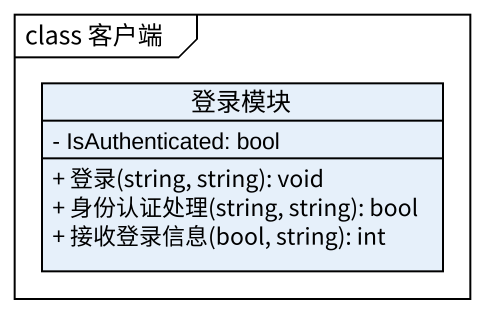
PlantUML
@startuml
mainframe class 客户端
hide circle
hide empty members
skinparam classAttributeIconSize 0
class 登录模块 {
  - IsAuthenticated: bool
  + 登录(string, string): void
  + 身份认证处理(string, string): bool
  + 接收登录信息(bool, string): int
}
@enduml
